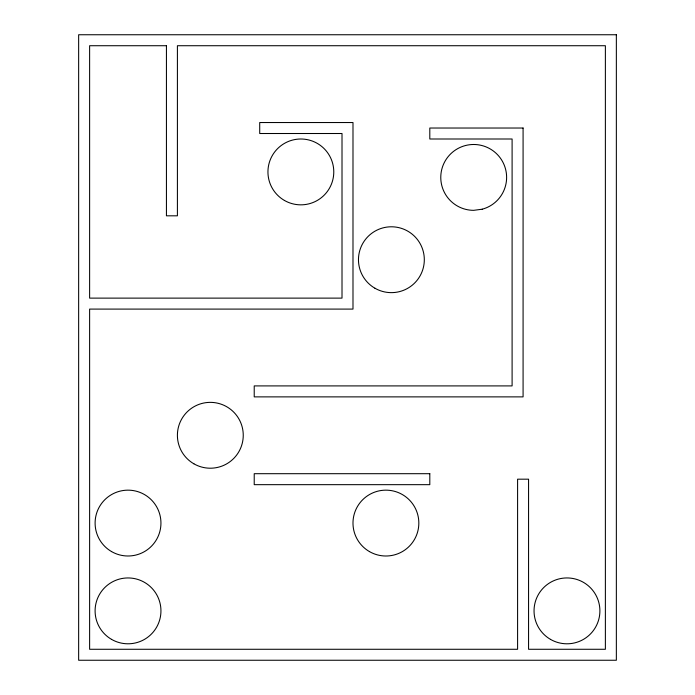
<?xml version="1.0" encoding="UTF-8"?>
<svg xmlns="http://www.w3.org/2000/svg" width="695" height="695" viewBox="0 0 695 695"><rect width="100%" height="100%" fill="white"/><g stroke="black" fill="none" stroke-linecap="round" stroke-linejoin="round"><path stroke-width="1.04" d="M482.217 209.204L473.695 210.333A32.917 32.917 0 0 1 443.862 163.499A32.917 32.917 0 0 1 498.914 156.245A32.917 32.917 0 0 1 482.217 209.204M616.352 34.75L78.648 34.75L78.648 660.25L616.352 660.25L616.352 34.75M166.435 45.722L89.62 45.722L89.62 298.12L342.01 298.12L342.01 133.51L259.713 133.51L259.713 122.537L352.99 122.537L352.99 309.093L89.62 309.093L89.62 649.278L517.593 649.278L517.593 479.185L528.565 479.185L528.565 649.278L605.38 649.278L605.38 45.722L177.407 45.722L177.407 215.815L166.435 215.815L166.435 45.722M523.083 128.028L429.805 128.028L429.805 139L512.102 139L512.102 385.907L254.222 385.907L254.222 396.88L523.083 396.88L523.083 128.028M429.805 473.695L254.222 473.695L254.222 484.667L429.805 484.667L429.805 473.695M111.565 551.587A32.917 32.917 0 0 0 160.945 523.083A32.917 32.917 0 0 0 111.565 494.571A32.917 32.917 0 0 0 111.565 551.587M193.87 463.8A32.917 32.917 0 0 0 243.25 435.287A32.917 32.917 0 0 0 193.87 406.775A32.917 32.917 0 0 0 193.87 463.8M374.935 288.225A32.917 32.917 0 0 0 424.315 259.713A32.917 32.917 0 0 0 374.935 231.2A32.917 32.917 0 0 0 374.935 288.225M284.403 200.429A32.917 32.917 0 0 0 333.782 171.917A32.917 32.917 0 0 0 284.403 143.413A32.917 32.917 0 0 0 284.403 200.429M111.565 639.383A32.917 32.917 0 0 0 160.945 610.87A32.917 32.917 0 0 0 111.565 582.358A32.917 32.917 0 0 0 111.565 639.383M369.445 551.587A32.917 32.917 0 0 0 418.833 523.083A32.917 32.917 0 0 0 369.445 494.571A32.917 32.917 0 0 0 369.445 551.587M550.51 639.383A32.917 32.917 0 0 0 599.898 610.87A32.917 32.917 0 0 0 550.51 582.358A32.917 32.917 0 0 0 550.51 639.383"/></g></svg>
